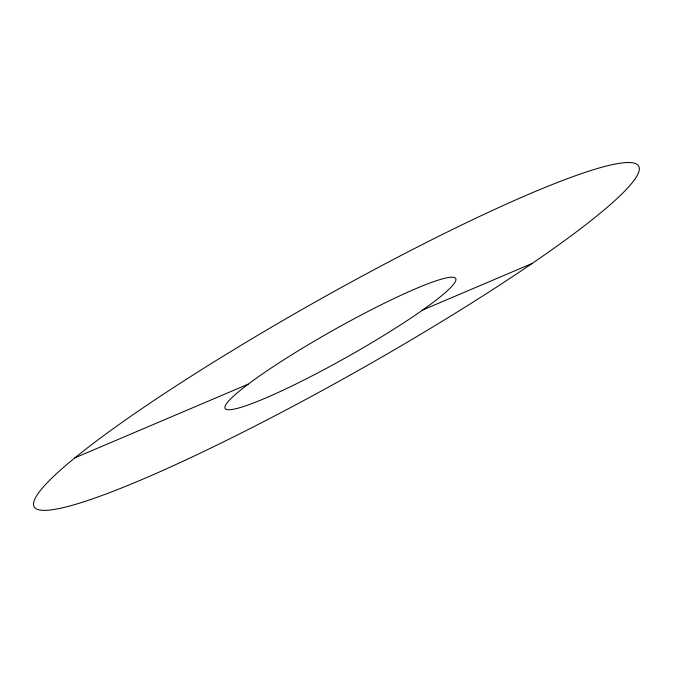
<?xml version="1.0" encoding="UTF-8"?>
<svg xmlns="http://www.w3.org/2000/svg" width="673" height="673" viewBox="0 0 673 673"><rect width="100%" height="100%" fill="white"/><g stroke="black" fill="none" stroke-linecap="round" stroke-linejoin="round"><path stroke-width="1.01" d="M74.863 457.859L248.169 384.182M422.728 309.984L532.049 263.505M184.705 460.467A346.974 40.405 -29.4 0 0 639.35 168.83A346.974 40.405 -29.4 0 0 185.184 380.052A346.974 40.405 -29.4 0 0 184.705 460.467M282.34 390.55A132.379 15.05 -29.4 0 0 455.949 279.522A132.379 15.05 -29.4 0 0 282.853 360.417A132.379 15.05 -29.4 0 0 282.34 390.55"/></g></svg>
